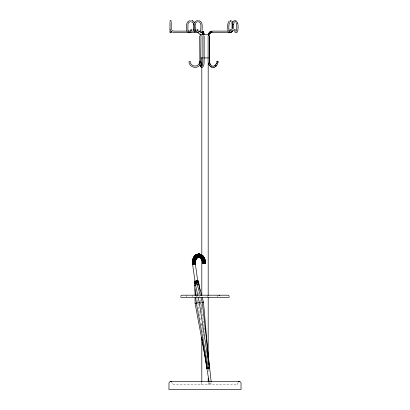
<?xml version="1.0" encoding="UTF-8"?>
<svg xmlns="http://www.w3.org/2000/svg" width="410" height="410" viewBox="0 0 410 410"><rect width="100%" height="100%" fill="white"/><g stroke="black" fill="none" stroke-linecap="round" stroke-linejoin="round"><path stroke-width="0.31" stroke-dasharray="2.05 1.54" d="M196.38 296.727L196.39 293.591M237.918 382.72L237.861 384.462L172.138 384.462L172.082 382.72M209.372 383.488C213.933 382.187 208.608 385.21 209.172 382.274M200.316 303.205L201.3 303.016M197.338 303.559L198.332 303.477M199.798 296.169L200.669 302.518M200.756 303.154L204.595 331.075M196.615 293.775L196.872 295.671M196.959 296.302L200.259 320.287M201.797 323.577L201.951 324.838M202.258 327.359L202.571 329.881M202.648 330.511L203.416 336.815M203.493 337.445L203.647 338.706M204.903 331.413L205.02 332.684M198.63 292.699L198.753 294.59M217.305 295.2L217.305 296.912M208.188 369.097L208.188 372.295M208.188 382.54L208.188 384.462M207.388 295.2L207.388 296.912M201.812 304.43L201.812 312.753M201.812 323.639L201.812 327.477M201.812 382.54L201.812 384.462M192.695 295.2L192.695 296.912M186.365 295.2L186.365 296.912"/><path stroke-width="0.61" d="M196.364 255.061C200.987 253.303 204.605 259.028 203.011 263.117C202.976 261.836 200.736 259.243 201.674 257.685C204.339 254.999 204.959 261.431 205.184 263.087C205.461 250.751 192.413 253.242 193.31 264.158C191.26 258.92 196.733 250.966 202.258 255.415C204.159 256.773 207.245 263.994 202.842 263.102C201.915 263.425 203.683 262.016 203.078 261.165C203.191 258.93 202.258 256.286 199.952 255.532C196.918 254.748 194.376 257.552 193.458 260.165C193.402 261.155 191.644 264.64 193.73 264.132C190.348 252.381 206.148 250.966 204.482 263.107C200.808 264.055 203.196 257.941 199.89 256.978C196.088 255.912 194.222 261.093 194.166 264.081C190.886 252.575 205.42 251.514 205.241 263.087C205.605 259.13 203.042 254.364 198.66 254.185C197.405 254.072 195.667 254.841 196.492 256.276C197 257.967 199.716 257.024 199.106 255.384C196.031 250.73 191.07 261.375 192.951 264.168C191.321 260.55 196.815 260.622 195.196 263.891C192.326 259.038 198.763 251.263 203.129 258.11C208.09 272.45 204.616 252.042 198.471 254.354C195.678 253.083 189.179 263.758 193.848 262.851C193.945 259.038 197.072 253.37 201.582 255.338C203.042 255.63 202.104 257.126 201.295 257.526C199.434 258.244 198.819 255.235 200.551 254.677C203.201 254.579 207.045 261.775 202.576 261.18C201.023 253.529 193.766 257.849 194.381 264.055C191.439 252.391 204.503 252.647 205.241 263.087M195.221 282.5L192.536 264.107L193.499 263.861C190.717 253.329 206.266 251.935 203.201 263.117L202.499 263.112L202.509 260.319L201.853 258.044L200.459 256.47L199.137 256.035L197.605 256.286L196.026 257.321L194.499 259.996L194.109 261.826L192.5 261.565L193.064 261.488M197.886 282.275L195.344 263.804C193.51 255.486 203.519 254.169 202.448 263.107C204.385 261.349 199.409 258.525 201.341 256.547C203.57 254.292 205.19 259.612 204.692 260.827M201.172 254.677C199.757 253.58 196.205 253.816 197.318 256.24C197.661 257.254 199.286 257.275 199.747 256.368C201.09 253.231 196.426 254.128 198.348 256.68C199.152 257.403 200.582 257.014 200.715 255.866C200.715 251.986 193.884 255.307 193.525 257.839C192.321 259.694 192.89 262.502 192.603 264.148C192.228 261.554 193.141 258.669 194.929 256.68C199.147 251.545 205.769 257.957 203.406 263.112C203.544 257.377 196.482 253.846 195.288 260.945C190.629 261.631 194.248 255.497 196.631 254.651C198.696 252.58 205.892 256.112 201.669 258.11C197.599 254.774 194.453 259.899 194.586 264.025C194.017 261.011 193.93 256.978 197.133 255.384L198.86 255.215L201.541 255.948C201.412 257.69 198.635 257.603 198.742 255.866C198.414 253.677 202.068 253.954 201.541 255.948M198.66 254.185C201.023 253.375 208.008 259.868 202.863 260.288C201.136 260.478 203.058 259.13 203.79 259.233C205.794 270.298 205.748 254.702 201.428 255.24C200.295 255.62 199.567 257.418 200.941 258.044C201.474 259.499 203.263 258.479 203.724 257.536C200.244 250.095 191.014 258.085 193.95 264.107C192.808 255.671 203.78 253.493 202.427 263.112L203.842 263.112C206.281 257.541 198.804 251.038 194.581 256.629C193.428 258.018 192.736 259.74 192.5 261.524C192.305 262.39 192.7 265.757 192.454 262.846C192.454 259.817 193.991 256.926 196.313 255.035C199.316 255.804 196.257 260.191 194.709 260.048C189.825 259.571 197.917 251.192 198.399 256.276C198.066 259.407 193.74 255.758 196.313 255.035M193.064 260.555C194.032 250.838 206.824 254.733 204.062 263.107C203.186 253.81 193.587 254.615 195.283 263.861C192.823 254.518 203.965 253.718 204.277 263.087C204.985 260.242 204.18 256.844 201.602 255.194M197.948 257.142C196.99 258.812 194.422 257.67 194.847 255.953C196.17 255.056 198.153 257.787 196.282 258.577C195.339 258.987 193.171 257.126 194.581 256.629C198.758 257.418 194.068 261.477 194.94 263.958M194.499 257.772L193.458 260.165L193.12 264.168L192.925 260.488L193.812 257.695L195.888 258.633L195.678 259.996M192.551 261.508L192.603 264.148C191.731 261.488 192.628 258.93 195.314 260.683C193.971 268.904 196.979 259.392 194.842 259.207L193.894 261.544L193.515 264.148C192.956 259.935 196.513 253.103 201.546 255.158M192.638 261.498L192.69 264.158L192.956 260.15M200.49 254.518C195.488 253.016 192.193 259.843 193.105 263.922M193.628 262.851L194.432 259.048C191.752 257.885 192.567 262.677 192.685 264.025M193.894 261.544L193.766 263.702M192.454 262.846C192.439 265.511 192.116 261.549 194.289 262.836L195.032 259.294M194.289 262.836L194.494 262.83C195.201 253.37 203.811 253.334 204.672 263.082L202.499 263.107L202.314 261.037L205.01 260.509L205.231 261.877L202.417 262.046L205.246 261.862M194.494 262.83L194.724 261.647M192.797 263.989C191.685 253.549 202.796 252.96 203.621 263.092C204.862 259.417 201.679 255.532 197.968 255.312C194.253 256.347 194.135 260.888 194.776 263.989L194.893 261.672M196.974 257.813L195.314 260.683L195.083 263.922L195.15 261.734M203.191 261.913L203.201 263.117C201.869 262.682 203.457 257.972 201.151 256.732C198.276 254.164 194.232 257.639 194.038 260.847M194.109 261.826L194.325 261.841C193.997 258.674 197.861 254.569 200.854 257.029C201.746 257.89 202.166 259.11 202.366 260.314C202.586 260.95 202.412 264.706 202.437 262.031M204.277 263.107C204.405 259.996 202.371 257.06 199.603 255.737L197.236 256.035L194.647 259.089L193.484 258.023L194.207 256.742M195.344 263.804C192.336 254.328 203.293 253.175 203.842 263.087L203.832 261.862M233.444 24.764L234.253 22.191M194.432 259.048L195.047 259.238C197.405 253.949 203.939 258.633 203.011 263.117L202.699 263.117C205.313 254.789 193.93 252.678 193.669 261.785M193.658 258.377C196.708 249.962 205.794 256.522 205.102 263.087L204.785 259.34L203.79 259.233M196.667 31.432L196.687 31.134M180.748 296.548L181.087 295.538L182.096 295.2L227.904 295.2L228.913 295.538L229.251 296.548M202.888 261.18C201.341 252.955 193.735 257.69 195.196 263.891L195.093 260.109L196.216 257.183C198.773 255.348 202.371 257.326 202.863 260.288M197.738 282.767C197.225 276.545 198.527 286.913 197.461 280.829L197.989 282.741L197.599 280.799L197.717 281.803M217.879 63.012L218.079 61.556L217.402 64.431L215.588 66.651M209.556 33.804L209.715 34.097L208.598 33.543M195.237 261.759L195.278 263.768M171.236 31.088C172.436 33.051 169.022 33.205 170.278 31.626M200.767 63.032L200.992 34.573L202.996 34.573M203.77 257.398L203.283 256.875M192.5 261.565C192.695 258.305 194.852 254.753 198.317 254.267M202.094 260.212C201.541 255.568 206.732 259.007 204.672 263.102L204.662 261.826M192.9 261.488L192.941 263.958M192.551 261.59L192.756 260.191M192.633 261.616L192.843 260.165M192.751 261.647L193.315 258.874M192.89 261.672L193.458 258.864M193.059 261.703L193.628 258.874M193.453 261.759L194.012 258.93M193.889 261.805L194.637 259.12M194.325 261.841L194.53 261.852C194.232 257.09 200.705 252.519 203.647 257.685M194.53 261.852L194.899 260.488M194.719 261.862L195.063 260.555M194.888 261.862L195.488 259.586M195.032 261.862L195.314 260.683M195.145 261.852L195.391 260.739M194.683 262.825L195.037 261.703M193.018 262.861L194.217 258.982M232.137 29.233L232.193 24.313L231.609 22.468M193.207 262.861L193.458 261.508M229.077 21.12C226.868 23.923 227.786 28.034 228.006 31.309M198.132 280.794L198.271 282.874M194.068 262.846L194.33 261.59M197.082 32.451L197.143 32.139M197.553 281.163L197.856 282.116L197.579 281.045M193.105 258.93L192.818 260.427M192.736 260.37L193.192 258.894M193.607 260.739C193.735 256.132 199.885 253.047 203.093 256.711M194.463 260.924C195.098 258.531 196.41 255.784 199.05 255.169C201.91 255.363 203.14 258.684 203.493 261.114M194.858 260.96L195.206 259.392M195.022 260.965L195.36 259.489M195.17 260.96L195.98 258.761M195.288 260.945L195.59 259.684M195.375 260.924L195.662 259.771M195.698 259.858L195.283 261.826M231.568 30.33L230.307 30.243L230.569 30.202M195.139 283.131L195.011 281.029L195.309 282.603M201.771 259.366C202.499 259.909 204.959 258.71 204.026 257.972M216.249 63.878L216.634 62.725C216.111 64.765 214.799 66.2 213.082 66.184M194.755 282.377L194.458 281.281L194.519 282.418M197.538 32.585L197.702 32.139M193.915 258.633C195.857 251.145 205.42 255.62 204.831 261.954M190.558 20.684L190.901 21.136L190.568 21.586M233.018 30.427L233.193 29.991M233.239 29.991L232.798 30.827M198.168 21.586L197.835 21.136L198.179 20.684M199.521 62.699C198.363 67.916 189.963 66.733 190.271 61.403L189.005 61.567C188.805 67.409 197.482 69.664 200.167 64.478M193.023 259.12L193.812 257.695M193.059 259.207L193.689 257.721M193.233 259.392L193.956 257.685M194.125 257.695L193.361 259.489L193.248 261.734M195.093 260.109C196.134 254.174 204.39 254.933 204.528 260.883M195.262 260.114L195.888 258.633M195.524 260.084L196.036 258.879M195.616 260.048L196.062 258.987M196.062 259.089L195.047 259.238M193.274 260.15L193.812 258.894M208.88 367.816L209.659 367.883L202.232 302.016L200.997 297.711M208.675 367.832L209.382 367.806L206.855 368.247L209.069 381.664M195.037 282.162L195.011 281.029L195.237 282.131M190.588 30.586L189.876 31.411M229.605 22.494C228.611 25.107 228.442 28.767 229.538 31.478M195.216 282.147L194.878 281.183L195.073 282.644M231.045 32.021L231.307 31.539M196.011 258.628L197.164 257.065L198.23 256.537L200.792 257.659M193.484 258.023L194.309 256.68M193.515 258.131L194.437 256.645M193.571 258.254L194.581 256.629M193.776 258.505L194.294 257.629M194.079 258.761C195.56 254.687 201.161 255.599 202.202 259.515M194.253 258.879C195.647 255.025 201.049 255.712 202.053 259.504M194.448 258.987C195.662 255.65 200.28 255.686 201.802 258.792M194.847 259.171C195.821 256.573 199.465 255.773 201.182 258.151M195.242 259.289C196.954 255.087 203.247 256.793 203.283 261.144M195.426 259.32C197.446 253.539 205.143 256.475 204.272 262.016M195.59 259.33C196.749 255.491 202.32 255.184 203.55 259.089M195.739 259.32L196.513 258.085M195.862 259.289L196.523 258.218M195.959 259.238L196.508 258.336M194.361 281.429L194.709 282.393C194.653 280.527 194.135 281.798 194.565 282.9L194.361 281.429L194.627 281.404M232.537 31.191L232.844 30.827M196.385 258.52C198.45 254.687 203.678 257.285 203.714 261.078M198.373 33.036L198.655 32.656M194.084 256.921L195.042 255.789M194.068 257.044L195.17 255.748M194.084 257.178L195.319 255.737M194.125 257.321C197.574 252.058 205.246 256.276 204.477 261.995M194.196 257.475C197.046 252.524 203.257 256.542 203.078 261.165M195.114 256.742L197.538 254.651L199.424 254.267M194.422 257.787C196.713 253.872 202.048 256.45 202.509 260.319M195.842 258.613C197.533 255.886 201.94 256.204 202.95 259.366M196.154 258.613L197.63 257.183L199.142 256.891M196.282 258.577L197.066 257.557L198.184 256.952M197.61 280.686L197.989 282.741M196.318 280.783L196.175 280.947C197.077 287.092 195.754 276.586 196.518 282.89L196.318 280.783L196.426 282.89L196.185 280.922L196.636 282.362M195.011 281.029L195.375 283.084M230.979 32.098L229.61 32.826L228.529 32.246M232.244 31.508L232.588 31.191M198.732 33.348L199.07 33.01M208.521 359.631L209.659 367.883L208.357 367.867M214.876 65.631L215.68 64.867M216.644 65.656L214.425 67.245M194.847 255.953L195.862 255.082M194.786 256.071L196 255.035M194.755 256.209L196.149 255.02M194.75 256.363C197.856 252.862 202.724 256.393 203.273 260.212M196.503 258.028C198.348 255.363 202.391 256.255 203.355 259.192M200.879 32.39L201.392 31.949M232.291 31.508L231.127 32.221M232.234 31.56L231.547 32.057M209.254 32.995L208.823 33.056L209.843 33.707M238.328 382.002C239.255 380.998 241.1 381.766 241.049 383.13L241.049 389.5L168.951 389.5L169.007 382.72L169.417 382.002L170.545 381.536L239.455 381.536M199.045 33.707L199.424 33.425M207.27 368.344L206.855 368.247L208.116 367.903M200.618 66.507L199.808 64.237L199.757 61.464M191.045 32.144L189.159 32.826L187.857 32.39M208.552 33.543L208.839 33.512M197.512 20.515C192.495 21.238 192.459 29.136 194.934 32.267M197.338 257.49C200.628 255.42 202.945 260.427 203.011 263.097M195.652 255.261L196.897 254.518M195.575 255.389L197.051 254.502M195.529 255.543L197.21 254.518M194.489 281.398L194.581 282.413L194.458 281.281M189.651 21.966L188.477 22.904L187.923 24.344L187.908 30.017L188.585 31.334M234.31 20.628C231.481 22.032 232.255 26.086 232.173 28.546M203.093 34.215L202.827 34.435L203.186 34.537M203.954 34.435L204.083 34.168M195.575 295.359L194.325 282.29L196.405 281.716L198.527 281.716L200.075 290.408M198.127 281.906L198.527 281.716M203.093 302.447L203.493 302.252L202.176 297.393M202.571 341.909L206.855 368.262L209.238 367.801L199.25 302.252L198.204 297.342M199.516 34.537L199.942 34.378M200.254 34.266L200.695 34.102M209.51 367.99L209.249 368.072M189.661 20.628C185.32 22.027 186.365 28.059 186.96 31.391M196.759 254.569L197.999 254.2M196.523 254.764L198.158 254.215M196.431 254.897C199.342 253.723 203.088 255.983 203.734 258.976M197.651 257.208L198.722 256.855M197.241 21.848C193.884 22.775 194.852 28.008 195.221 30.294M200.751 61.505L201.617 65.718M195.16 282.51L195.093 281.173M231.173 32.221L230.645 32.349M198.373 282.849L198.255 280.917M214.476 67.245L213.082 67.471M217.074 61.485L216.859 61.403M200.567 34.804L200.879 34.737M203.201 34.778L202.858 34.901L203.15 34.999M199.865 61.444L199.69 35.998M234.32 30.258L235.355 30.243L235.099 30.202M209.792 33.707L209.679 33.225M196.426 282.89L196.703 282.849L196.344 280.896M197.774 30.258L198.066 30.207L197 30.34M207.424 368.031L209.659 367.883L208.024 367.913M195.191 263.753L193.499 263.861L193.207 262.805M199.788 61.444L200.685 61.413M207.609 367.99L209.587 367.832L207.808 367.949M230.256 32.39L230.692 32.349M203.093 35.414L203.17 35.47M170.278 30.212L169.96 30.278L170.278 30.34M197.697 254.267L199.127 254.133M197.564 254.354L199.28 254.185M197.441 254.466C201.115 253.928 203.801 257.69 204.344 260.934M198.127 256.988L199.086 256.932M200.649 35.414L200.967 35.393M194.852 262.82L195.268 262.789L193.853 262.789L194.15 263.784M194.904 281.542L195.175 282.48M169.96 29.633L170.278 29.633M190.676 29.633L191.947 29.633M196.795 29.633L198.066 29.633M230.307 29.633L231.573 29.633M234.089 29.633L235.355 29.633M194.166 31.119L173.809 31.119L172.256 30.565M197.277 31.119L195.324 31.119L195.596 31.17L195.001 29.341M198.45 31.119L200.951 31.119M212.195 31.119L230.256 31.119M198.44 32.39L173.753 32.39L172.323 32.077L171.103 31.252M200.326 32.39L202.284 32.39A0.635 0.569 -40.1 0 0 202.735 32.585M212.19 32.39L230.302 32.39M203.965 34.573L208.47 34.573M200.992 57.928L202.996 57.928M203.965 57.928L208.47 57.928M180.748 297.481L229.251 297.481M208.495 35.398L208.121 35.398L209.156 35.47M208.423 34.742L209.208 34.999M198.517 254.267L201.484 254.999M217.008 61.403L217.356 61.423M217.848 61.561L217.172 61.505M198.004 280.932L198.507 282.838M191.736 30.34L190.834 30.243M217.305 61.423L217.679 61.464M170.545 381.536L171.672 382.002M201.94 67.471L200.541 66.507M198.973 254.113L200.09 254.272M198.814 254.133L200.372 254.405M199.239 256.88L201.12 257.598L202.55 259.474M198.624 256.88L200.951 257.644L202.366 259.504M217.223 61.505L216.91 61.464M209.315 34.537L208.454 34.266M213.128 66.184C211.068 66.266 209.423 63.924 209.392 61.449L209.392 35.998L209.438 61.449L209.577 62.725L210.576 64.867M213.128 67.471L210.504 66.594M195.503 303.477L195.083 303.4L195.047 297.675M209.643 367.913L207.255 368.072L195.083 303.4L199.25 302.252L203.493 302.252L208.367 357.945M206.855 368.262L207.275 368.344L206.876 368.293L205.379 357.53M191.767 20.608L192.336 20.787M191.496 21.848L193.084 22.883L193.771 24.779M199.081 20.628C203.109 21.725 202.191 27.091 202.104 30.094M198.778 21.863C202.104 22.975 200.495 27.619 200.833 30.017C200.849 31.232 199.501 32.036 198.563 31.201M199.936 254.251L201.295 254.753M199.778 254.272L201.402 254.866M199.275 256.978L200.049 257.265M192.792 21.002L194.412 22.56M192.29 20.767L192.833 21.023M211.78 67.245C209.454 66.405 208.126 63.914 208.126 61.52L208.126 36.003M231.676 20.787L232.921 22.201M201.028 254.625L202.386 255.855M200.879 254.61L202.33 255.543M200.715 254.625L202.371 255.691M199.675 257.029L200.639 257.644M236.293 20.879L237.687 23.237M195.503 31.078L195.221 30.571M200.972 67.086C203.873 68.557 204.175 63.176 204.154 61.495L204.154 36.003M202.048 255.24L203.042 256.153M201.915 255.194L203.124 256.399M201.761 255.179L204.252 258.5M200.295 257.424L201.049 258.11M235.694 31.329C236.877 32.779 237.287 25.005 236.058 22.494M202.853 255.994L203.775 257.157M202.719 255.953L203.79 257.27M202.407 255.953L204.559 259.653M201.863 256.153L203.129 258.11L203.929 261.037M200.777 257.705L201.53 258.746M200.803 257.839L201.428 258.684M209.566 65.656L208.49 63.483M203.657 256.978L204.339 258.187M203.555 256.921L204.344 258.285M203.432 256.885L204.313 258.387M201.315 258.269L201.93 259.474M201.3 258.397L201.838 259.427M234.361 31.539C238.681 36.485 238.394 24.861 237.677 23.185M171.149 31.862L171.236 32.18M200.541 66.389L200.152 65.38M204.241 258.049L204.774 259.407M204.149 258.003L204.733 259.484M203.714 257.972L204.662 261.975M201.828 258.976L202.366 260.314M201.766 259.089L202.243 260.288M201.735 259.192L202.156 260.258M194.073 262.784L194.366 263.768M193.633 262.795L193.935 263.804M194.289 262.779L194.571 263.753M193.412 262.8L193.715 263.83M196.405 281.716L200.29 295.251M194.494 262.779L194.76 263.748M194.109 31.027L193.781 29.007M197.902 281.598L201.684 295.569M193.018 262.81L193.294 263.891M194.683 262.774L194.929 263.743M204.754 259.279L205.072 260.616M204.61 259.197L205.026 260.663M204.487 259.176L204.831 260.77M203.58 259.279L204.057 262.031M203.37 259.34L203.832 262.046M202.95 259.484L203.396 262.072M202.581 259.653L203.001 262.082M202.427 259.745L202.724 261.185M202.294 259.832L202.576 261.18M202.191 259.925L202.463 261.165M202.12 260.007L202.376 261.144M202.079 260.084L202.32 261.114M194.852 262.774L195.073 263.748M194.929 282.003L197.81 295.502M194.934 281.198L195.134 282.162M194.975 281.157L195.278 282.603M208.244 367.883L196.287 302.826L195.754 297.224M203.001 261.934L203.201 263.097M202.161 339.398L202.366 340.654M208.085 356.459L208.26 357.73M205.031 355.009L205.205 356.269M205.01 260.509L205.179 261.893M204.923 260.488L205.092 261.913M204.81 260.473L204.974 261.934M203.452 260.616L203.611 262.062M203.042 260.714L203.191 262.077M202.694 260.827L202.832 262.087M202.555 260.883L202.689 262.082M202.443 260.934L202.576 262.077M202.361 260.991L202.489 262.072M202.314 261.037L202.437 262.062M209.643 367.867L211.191 381.971M194.991 24.154L195.052 28.956M208.48 359.211L208.644 361.113M208.869 363.644L208.977 364.91M233.459 24.205L233.444 28.592M199.711 62.909C200.305 58.174 201.448 65.298 201.541 65.718C202.027 67.527 202.822 63.939 202.883 61.474L202.883 36.003M205.179 261.836L205.184 263.092M205.092 261.831L205.102 263.097M204.974 261.826L204.985 263.097M204.831 261.826L204.841 263.102M204.472 261.831L204.482 263.107M204.052 261.846L204.062 263.107M203.611 261.877L203.621 263.112M203.396 261.893L203.406 263.112M202.832 261.954L202.842 263.117M202.689 261.975L202.699 263.117M202.571 261.995L202.581 263.117M202.489 262.016L202.499 263.112M194.996 288.768L195.032 295.128M208.188 63.053L208.188 295.466M208.188 297.388L208.188 357.571M208.188 378.061L208.188 381.9M201.812 57.928L201.812 65.615M201.812 66.891L201.812 294.826M201.812 337.082L201.812 381.9M171.236 22.135L171.236 30.058M169.96 22.494L169.96 30.058M169.96 31.088L169.96 32.18M203.626 33.502A0.635 0.287 -9.5 0 1 203.99 33.881M203.514 32.944A0.635 0.364 -13 0 1 203.898 33.425M203.534 32.462A0.635 0.43 -17.2 0 1 203.57 33.215M203.227 32.011A0.635 0.487 -22.5 0 1 203.575 32.779M202.704 32.969A0.635 0.487 -22.5 0 1 202.596 32.887M202.894 31.678A0.635 0.533 -29.7 0 1 203.565 32.216M202.714 32.759A0.635 0.533 -29.7 0 1 202.463 32.615M202.868 31.385A0.635 0.569 -40.1 0 1 203.37 32.139M202.827 31.227A0.635 0.594 -55.7 0 1 203.135 32.139M202.75 32.431A0.635 0.594 -55.7 0 1 202.084 32.139A0.635 0.569 -40.1 0 0 203.104 32.41M202.627 31.134A0.635 0.605 -78.4 0 1 203.063 31.749M202.75 32.303A0.635 0.605 -78.4 0 1 202.017 32.2M170.278 21.689A0.635 0.635 0 0 1 170.047 20.818A0.635 0.635 0 0 1 170.919 20.587A0.635 0.635 0 0 1 171.149 21.458M230.933 21.586A0.635 0.518 88.9 0 1 230.205 21.586A0.635 0.518 88.9 0 1 230.2 20.684A0.635 0.518 88.9 0 1 230.927 20.684M210.104 32.897A0.635 0.266 39 0 1 209.981 33.333A0.635 0.266 39 0 1 209.223 32.672A0.635 0.266 39 0 1 209.735 32.575M210.52 32.656A0.635 0.302 47.3 0 1 210.156 32.969M210.12 32.164A0.635 0.302 47.3 0 0 209.766 32.011A0.635 0.302 47.3 0 0 209.802 32.718A0.635 0.302 47.3 0 0 210.514 32.887M210.904 32.615A0.635 0.328 56.2 0 1 210.412 32.646A0.635 0.328 56.2 0 1 210.017 31.898A0.635 0.328 56.2 0 1 210.438 31.734A0.635 0.354 65.6 0 1 210.914 31.467M211.288 32.139A0.635 0.354 65.6 0 1 210.919 32.549A0.635 0.354 65.6 0 1 210.468 31.729M211.703 32.139A0.635 0.369 75.4 0 1 211.432 32.451A0.635 0.369 75.4 0 1 211.053 32.139M211.319 31.227A0.635 0.369 75.4 0 1 211.514 31.385M212.067 32.2A0.635 0.374 85.5 0 1 211.473 32.067A0.635 0.374 85.5 0 1 211.652 31.134M211.847 31.134A0.635 0.374 85.5 0 1 212.088 31.432M234.735 20.684A0.635 0.518 -88.9 0 1 235.463 20.684A0.635 0.518 -88.9 0 1 235.458 21.586A0.635 0.518 -88.9 0 1 234.73 21.586M211.657 32.139A0.635 0.369 75.4 0 1 211.047 32.206A0.635 0.369 75.4 0 1 211.078 31.227M203.201 34.107A0.635 0.287 -9.5 0 1 202.771 33.804M203.55 33.502A0.635 0.287 -9.5 0 1 203.924 33.589M203.283 33.692A0.635 0.364 -13 0 1 202.735 33.225M203.591 32.959A0.635 0.364 -13 0 1 203.719 32.995M203.345 33.287A0.635 0.43 -17.2 0 1 202.709 32.672M203.375 32.887A0.635 0.487 -22.5 0 1 202.519 32.887A0.635 0.487 -22.5 0 1 202.689 32.164M203.247 32.615A0.635 0.533 -29.7 0 1 202.279 32.216M202.817 31.678A0.635 0.533 -29.7 0 1 203.129 31.678M203.063 32.139A0.635 0.594 -55.7 0 1 202.012 32.139M202.156 31.385A0.635 0.594 -55.7 0 1 202.437 31.227M202.965 31.913A0.635 0.605 -78.4 0 1 201.945 32.2M201.961 31.298A0.635 0.605 -78.4 0 1 202.238 31.134M194.483 283.761A2.24 0.302 -7.8 0 1 196.79 283.064A2.24 0.302 -7.8 0 1 198.635 283.243M195.042 285.478A2.24 0.302 -7.8 0 1 196.441 284.812A2.24 0.302 -7.8 0 1 198.993 284.842M219.119 295.226L219.534 295.287L219.119 295.226"/></g></svg>
